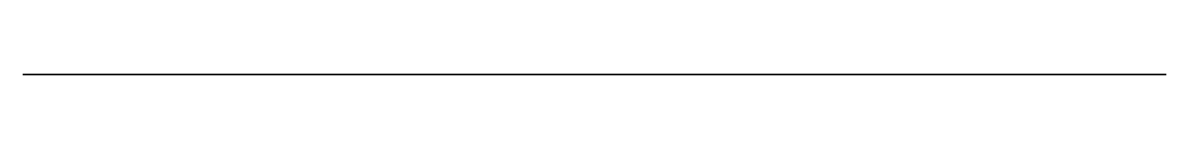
# Model space of a CAD drawing. Header units: millimetres. Extents: x 96.9 to 112.9, y 0 to 0.
import ezdxf

# ---------------------------------------------------------------- set-up
doc = ezdxf.new("R2010")
doc.units = ezdxf.units.MM
doc.header["$MEASUREMENT"] = 0
doc.layers.add('Cote', color=3, linetype='Continuous')
doc.layers.add('Pion', color=7, linetype='Continuous')

msp = doc.modelspace()

# ---------------------------------------------------------------- linework, layer by layer
at = {"extrusion": (0, -1, 0)}
msp.add_line((96.904, 0, 30.007), (101.904, 0, 30.007), dxfattribs=at)
at = {"layer": 'Cote', "extrusion": (0, -1, 0)}
for p, q in [((96.904, 0, 35), (96.904, 0, 50)), ((96.904, 0, 10.001), (96.904, 0, 30.007))]:
    msp.add_line(p, q, dxfattribs=at)
at = {"layer": 'Pion', "extrusion": (0, -1, 6.12323e-17)}
for p, q in [((96.904, 0), (96.904, 0, 50)), ((105.904, 0, 31.938), (105.904, 0, 31.087)), ((111.404, 0, 0.9), (111.404, 0, 0.1)), ((112.804, 0, 1), (111.504, 0, 1)), ((112.404, 0, 10.944), (112.404, 0, 9.057)), ((112.904, 0, 4.923), (112.904, 0, 1.1))]:
    msp.add_line(p, q, dxfattribs=at)
at = {"layer": 'Pion', "extrusion": (0, -1, 0)}
for p, q in [((105.904, 0, 31.513), (96.904, 0, 31.513)), ((101.904, 0, 35), (96.904, 0, 35)), ((112.404, 0, 10.001), (96.904, 0, 10.001)), ((96.904, 0, 6.999), (110.404, 0, 6.999)), ((112.904, 0, 3.012), (96.904, 0, 3.012)), ((111.404, 0, 0.5), (96.904, 0, 0.5))]:
    msp.add_line(p, q, dxfattribs=at)
at = {"layer": 'Pion', "extrusion": (0, -1, 6.12323e-17)}
msp.add_lwpolyline([(111.404, 0.1, -0.414214), (111.304, 0), (109.404, 0), (96.904, 0)], format="xyb", dxfattribs=at)
for centre, radius, start, end in [((96.581, 41.559), 8.447, 309.7816, 87.8051), ((124.075, 29.851), 22.171, 179.7942, 220.2231), ((102.004, 29.93), 0.1, 110.0958, 179.7942), ((102.05, 34.99), 0.1, 129.7816, 223.1444), ((108.455, 12.299), 18.874, 98.0292, 110.0958), ((112.054, 44.367), 13.812, 223.1444, 243.3029), ((105.804, 31.087), 0.1, 278.0292, 0), ((105.804, 31.938), 0.1, 360, 63.3029), ((107.165, 15.079), 0.455, 349.9842, 92.2928), ((124.075, 29.851), 22.171, 222.0539, 238.0949), ((110.634, 6.995), 0.2, 148.7851, 208.8808), ((113.885, 8.788), 3.913, 208.8808, 254.3798), ((115.141, 4.264), 5.47, 120.6118, 148.7851), ((111.504, 0.9), 0.1, 90, 180), ((112.304, 9.057), 0.1, 300.6118, 0), ((112.304, 10.944), 0.1, 360, 58.0949), ((112.804, 1.1), 0.1, 270, 0), ((112.804, 4.923), 0.1, 360, 74.3798)]:
    msp.add_arc(centre, radius, start, end, dxfattribs=at)

doc.saveas('drawing.dxf')
